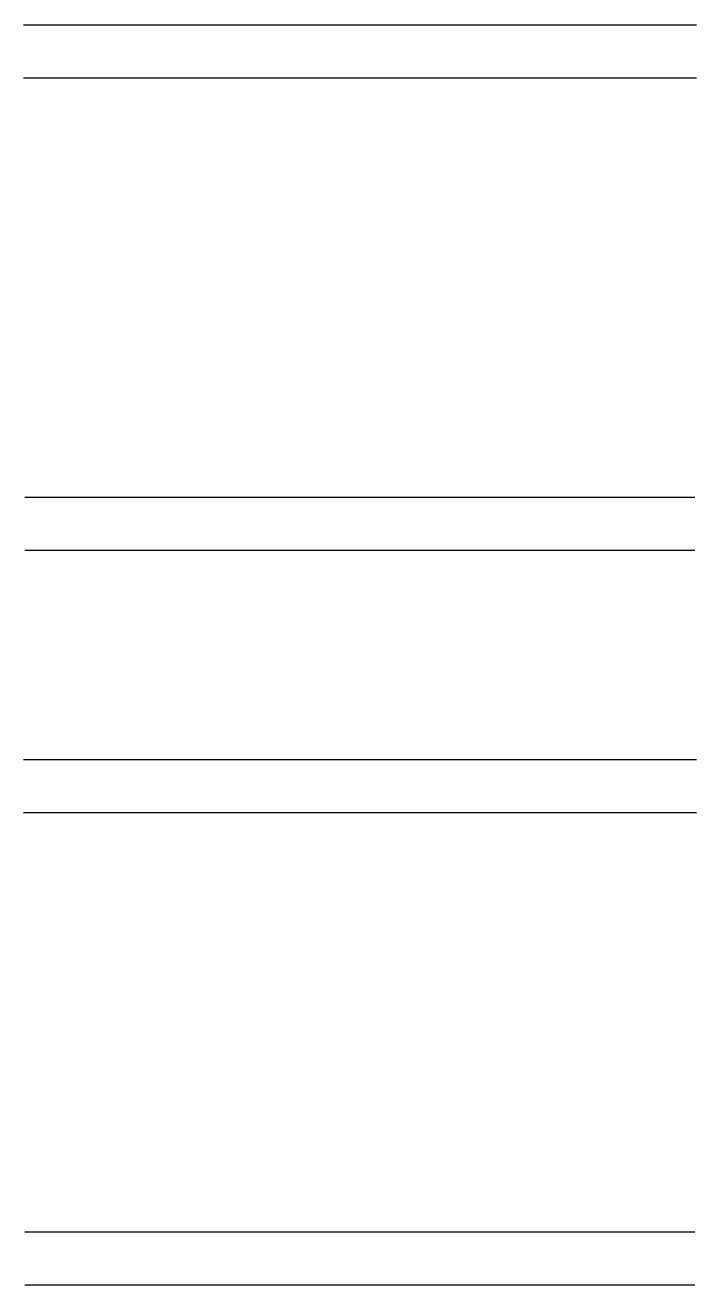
# Model space of a CAD drawing. Header units: millimetres. Extents: x 3.6 to 95.4, y -173.7 to -129.2.
# Drawn here: x 49.5 to 72.45, y -172.8 to -129.6 of the extents above; entities that cross this region are included whole.
import ezdxf

# ---------------------------------------------------------------- set-up
doc = ezdxf.new("R2010")
doc.units = ezdxf.units.MM

msp = doc.modelspace()

# ---------------------------------------------------------------- linework, layer by layer
for points in [[(72.538, -129.6), (72.438, -129.6), (72.338, -129.6), (72.238, -129.6), (72.138, -129.6), (72.038, -129.6), (71.938, -129.6), (71.838, -129.6), (71.738, -129.6), (71.638, -129.6), (71.538, -129.6), (71.438, -129.6), (71.338, -129.6), (71.238, -129.6), (71.138, -129.6), (71.038, -129.6), (70.938, -129.6), (70.838, -129.6), (70.738, -129.6), (70.638, -129.6), (70.538, -129.6), (70.438, -129.6), (70.338, -129.6), (70.238, -129.6), (70.138, -129.6), (70.038, -129.6), (69.938, -129.6), (69.838, -129.6), (69.738, -129.6), (69.638, -129.6), (69.538, -129.6), (69.438, -129.6), (69.338, -129.6), (69.237, -129.6), (69.137, -129.6), (69.037, -129.6), (68.937, -129.6), (68.837, -129.6), (68.737, -129.6), (68.637, -129.6), (68.537, -129.6), (68.437, -129.6), (68.337, -129.6), (68.237, -129.6), (68.137, -129.6), (68.037, -129.6), (67.937, -129.6), (67.837, -129.6), (67.737, -129.6), (67.637, -129.6), (67.537, -129.6), (67.437, -129.6), (67.337, -129.6), (67.237, -129.6), (67.137, -129.6), (67.037, -129.6), (66.937, -129.6), (66.837, -129.6), (66.737, -129.6), (66.637, -129.6), (66.537, -129.6), (66.437, -129.6), (66.337, -129.6), (66.237, -129.6), (66.137, -129.6), (66.037, -129.6), (65.937, -129.6), (65.837, -129.6), (65.737, -129.6), (65.637, -129.6), (65.537, -129.6), (65.437, -129.6), (65.337, -129.6), (65.237, -129.6), (65.137, -129.6), (65.037, -129.6), (64.937, -129.6), (64.837, -129.6), (64.737, -129.6), (64.637, -129.6), (64.537, -129.6), (64.437, -129.6), (64.337, -129.6), (64.237, -129.6), (64.137, -129.6), (64.037, -129.6), (63.937, -129.6), (63.837, -129.6), (63.737, -129.6), (63.637, -129.6), (63.537, -129.6), (63.437, -129.6), (63.337, -129.6), (63.237, -129.6), (63.137, -129.6), (63.037, -129.6), (62.937, -129.6), (62.837, -129.6), (62.737, -129.6), (62.637, -129.6), (62.537, -129.6), (62.437, -129.6), (62.337, -129.6), (62.237, -129.6), (62.137, -129.6), (62.037, -129.6), (61.937, -129.6), (61.837, -129.6), (61.737, -129.6), (61.637, -129.6), (61.537, -129.6), (61.437, -129.6), (61.337, -129.6), (61.237, -129.6), (61.137, -129.6), (61.037, -129.6), (60.937, -129.6), (60.837, -129.6), (60.737, -129.6), (60.637, -129.6), (60.537, -129.6), (60.437, -129.6), (60.337, -129.6), (60.237, -129.6), (60.137, -129.6), (60.037, -129.6), (59.937, -129.6), (59.837, -129.6), (59.737, -129.6), (59.637, -129.6), (59.537, -129.6), (59.437, -129.6), (59.337, -129.6), (59.237, -129.6), (59.137, -129.6), (59.037, -129.6), (58.937, -129.6), (58.837, -129.6), (58.737, -129.6), (58.637, -129.6), (58.537, -129.6), (58.437, -129.6), (58.337, -129.6), (58.237, -129.6), (58.137, -129.6), (58.037, -129.6), (57.937, -129.6), (57.837, -129.6), (57.737, -129.6), (57.637, -129.6), (57.537, -129.6), (57.437, -129.6), (57.337, -129.6), (57.237, -129.6), (57.137, -129.6), (57.037, -129.6), (56.937, -129.6), (56.837, -129.6), (56.737, -129.6), (56.637, -129.6), (56.537, -129.6), (56.437, -129.6), (56.337, -129.6), (56.237, -129.6), (56.137, -129.6), (56.037, -129.6), (55.937, -129.6), (55.837, -129.6), (55.737, -129.6), (55.637, -129.6), (55.537, -129.6), (55.437, -129.6), (55.337, -129.6), (55.237, -129.6), (55.137, -129.6), (55.037, -129.6), (54.937, -129.6), (54.837, -129.6), (54.737, -129.6), (54.637, -129.6), (54.537, -129.6), (54.437, -129.6), (54.337, -129.6), (54.237, -129.6), (54.137, -129.6), (54.037, -129.6), (53.937, -129.6), (53.837, -129.6), (53.737, -129.6), (53.637, -129.6), (53.537, -129.6), (53.437, -129.6), (53.337, -129.6), (53.237, -129.6), (53.137, -129.6), (53.037, -129.6), (52.937, -129.6), (52.837, -129.6), (52.737, -129.6), (52.637, -129.6), (52.537, -129.6), (52.437, -129.6), (52.337, -129.6), (52.237, -129.6), (52.137, -129.6), (52.037, -129.6), (51.937, -129.6), (51.837, -129.6), (51.737, -129.6), (51.637, -129.6), (51.537, -129.6), (51.437, -129.6), (51.337, -129.6), (51.237, -129.6), (51.137, -129.6), (51.037, -129.6), (50.937, -129.6), (50.837, -129.6), (50.737, -129.6), (50.637, -129.6), (50.537, -129.6), (50.437, -129.6), (50.337, -129.6), (50.237, -129.6), (50.137, -129.6), (50.037, -129.6), (49.937, -129.6), (49.837, -129.6), (49.737, -129.6), (49.637, -129.6), (49.537, -129.6), (49.437, -129.6)], [(49.437, -131.4), (49.538, -131.4), (49.638, -131.4), (49.738, -131.4), (49.838, -131.4), (49.938, -131.4), (50.038, -131.4), (50.138, -131.4), (50.238, -131.4), (50.338, -131.4), (50.438, -131.4), (50.538, -131.4), (50.638, -131.4), (50.738, -131.4), (50.838, -131.4), (50.938, -131.4), (51.038, -131.4), (51.138, -131.4), (51.238, -131.4), (51.338, -131.4), (51.438, -131.4), (51.538, -131.4), (51.638, -131.4), (51.738, -131.4), (51.838, -131.4), (51.938, -131.4), (52.038, -131.4), (52.138, -131.4), (52.238, -131.4), (52.338, -131.4), (52.438, -131.4), (52.538, -131.4), (52.638, -131.4), (52.738, -131.4), (52.838, -131.4), (52.938, -131.4), (53.038, -131.4), (53.138, -131.4), (53.238, -131.4), (53.338, -131.4), (53.438, -131.4), (53.538, -131.4), (53.638, -131.4), (53.738, -131.4), (53.838, -131.4), (53.938, -131.4), (54.038, -131.4), (54.138, -131.4), (54.238, -131.4), (54.338, -131.4), (54.438, -131.4), (54.538, -131.4), (54.638, -131.4), (54.738, -131.4), (54.838, -131.4), (54.938, -131.4), (55.038, -131.4), (55.138, -131.4), (55.238, -131.4), (55.338, -131.4), (55.438, -131.4), (55.538, -131.4), (55.638, -131.4), (55.738, -131.4), (55.838, -131.4), (55.938, -131.4), (56.038, -131.4), (56.138, -131.4), (56.238, -131.4), (56.338, -131.4), (56.438, -131.4), (56.538, -131.4), (56.638, -131.4), (56.738, -131.4), (56.838, -131.4), (56.938, -131.4), (57.038, -131.4), (57.138, -131.4), (57.238, -131.4), (57.338, -131.4), (57.438, -131.4), (57.538, -131.4), (57.638, -131.4), (57.738, -131.4), (57.838, -131.4), (57.938, -131.4), (58.038, -131.4), (58.138, -131.4), (58.238, -131.4), (58.338, -131.4), (58.438, -131.4), (58.538, -131.4), (58.638, -131.4), (58.738, -131.4), (58.838, -131.4), (58.938, -131.4), (59.038, -131.4), (59.138, -131.4), (59.238, -131.4), (59.338, -131.4), (59.438, -131.4), (59.538, -131.4), (59.638, -131.4), (59.738, -131.4), (59.838, -131.4), (59.938, -131.4), (60.038, -131.4), (60.138, -131.4), (60.238, -131.4), (60.338, -131.4), (60.438, -131.4), (60.538, -131.4), (60.638, -131.4), (60.738, -131.4), (60.838, -131.4), (60.938, -131.4), (61.038, -131.4), (61.138, -131.4), (61.238, -131.4), (61.338, -131.4), (61.438, -131.4), (61.538, -131.4), (61.638, -131.4), (61.738, -131.4), (61.838, -131.4), (61.938, -131.4), (62.038, -131.4), (62.138, -131.4), (62.238, -131.4), (62.338, -131.4), (62.438, -131.4), (62.538, -131.4), (62.638, -131.4), (62.738, -131.4), (62.838, -131.4), (62.938, -131.4), (63.038, -131.4), (63.138, -131.4), (63.238, -131.4), (63.338, -131.4), (63.438, -131.4), (63.538, -131.4), (63.638, -131.4), (63.738, -131.4), (63.838, -131.4), (63.938, -131.4), (64.038, -131.4), (64.138, -131.4), (64.238, -131.4), (64.338, -131.4), (64.438, -131.4), (64.538, -131.4), (64.638, -131.4), (64.738, -131.4), (64.838, -131.4), (64.938, -131.4), (65.038, -131.4), (65.138, -131.4), (65.238, -131.4), (65.338, -131.4), (65.438, -131.4), (65.538, -131.4), (65.638, -131.4), (65.738, -131.4), (65.838, -131.4), (65.938, -131.4), (66.038, -131.4), (66.138, -131.4), (66.238, -131.4), (66.338, -131.4), (66.438, -131.4), (66.538, -131.4), (66.638, -131.4), (66.738, -131.4), (66.838, -131.4), (66.938, -131.4), (67.038, -131.4), (67.138, -131.4), (67.238, -131.4), (67.338, -131.4), (67.438, -131.4), (67.538, -131.4), (67.638, -131.4), (67.738, -131.4), (67.838, -131.4), (67.938, -131.4), (68.038, -131.4), (68.138, -131.4), (68.238, -131.4), (68.338, -131.4), (68.438, -131.4), (68.538, -131.4), (68.638, -131.4), (68.738, -131.4), (68.838, -131.4), (68.938, -131.4), (69.038, -131.4), (69.138, -131.4), (69.238, -131.4), (69.338, -131.4), (69.438, -131.4), (69.538, -131.4), (69.638, -131.4), (69.738, -131.4), (69.838, -131.4), (69.938, -131.4), (70.038, -131.4), (70.138, -131.4), (70.238, -131.4), (70.338, -131.4), (70.438, -131.4), (70.538, -131.4), (70.638, -131.4), (70.738, -131.4), (70.838, -131.4), (70.938, -131.4), (71.038, -131.4), (71.138, -131.4), (71.238, -131.4), (71.338, -131.4), (71.438, -131.4), (71.538, -131.4), (71.638, -131.4), (71.738, -131.4), (71.838, -131.4), (71.938, -131.4), (72.038, -131.4), (72.138, -131.4), (72.238, -131.4), (72.338, -131.4), (72.438, -131.4), (72.538, -131.4)], [(72.488, -145.8), (72.388, -145.8), (72.288, -145.8), (72.188, -145.8), (72.088, -145.8), (71.988, -145.8), (71.888, -145.8), (71.788, -145.8), (71.688, -145.8), (71.588, -145.8), (71.488, -145.8), (71.388, -145.8), (71.288, -145.8), (71.188, -145.8), (71.088, -145.8), (70.988, -145.8), (70.888, -145.8), (70.788, -145.8), (70.688, -145.8), (70.588, -145.8), (70.488, -145.8), (70.388, -145.8), (70.288, -145.8), (70.188, -145.8), (70.088, -145.8), (69.988, -145.8), (69.888, -145.8), (69.788, -145.8), (69.688, -145.8), (69.588, -145.8), (69.488, -145.8), (69.388, -145.8), (69.288, -145.8), (69.188, -145.8), (69.088, -145.8), (68.988, -145.8), (68.888, -145.8), (68.788, -145.8), (68.688, -145.8), (68.588, -145.8), (68.488, -145.8), (68.388, -145.8), (68.288, -145.8), (68.188, -145.8), (68.088, -145.8), (67.988, -145.8), (67.888, -145.8), (67.788, -145.8), (67.688, -145.8), (67.588, -145.8), (67.488, -145.8), (67.388, -145.8), (67.288, -145.8), (67.188, -145.8), (67.088, -145.8), (66.988, -145.8), (66.888, -145.8), (66.788, -145.8), (66.688, -145.8), (66.588, -145.8), (66.488, -145.8), (66.388, -145.8), (66.288, -145.8), (66.188, -145.8), (66.088, -145.8), (65.988, -145.8), (65.888, -145.8), (65.788, -145.8), (65.688, -145.8), (65.588, -145.8), (65.488, -145.8), (65.388, -145.8), (65.288, -145.8), (65.188, -145.8), (65.088, -145.8), (64.988, -145.8), (64.888, -145.8), (64.788, -145.8), (64.688, -145.8), (64.588, -145.8), (64.488, -145.8), (64.388, -145.8), (64.288, -145.8), (64.188, -145.8), (64.088, -145.8), (63.988, -145.8), (63.888, -145.8), (63.788, -145.8), (63.688, -145.8), (63.588, -145.8), (63.488, -145.8), (63.388, -145.8), (63.288, -145.8), (63.188, -145.8), (63.088, -145.8), (62.988, -145.8), (62.888, -145.8), (62.788, -145.8), (62.688, -145.8), (62.588, -145.8), (62.488, -145.8), (62.388, -145.8), (62.288, -145.8), (62.188, -145.8), (62.088, -145.8), (61.988, -145.8), (61.888, -145.8), (61.788, -145.8), (61.688, -145.8), (61.588, -145.8), (61.488, -145.8), (61.388, -145.8), (61.288, -145.8), (61.188, -145.8), (61.088, -145.8), (60.988, -145.8), (60.888, -145.8), (60.788, -145.8), (60.688, -145.8), (60.588, -145.8), (60.488, -145.8), (60.388, -145.8), (60.287, -145.8), (60.187, -145.8), (60.087, -145.8), (59.987, -145.8), (59.887, -145.8), (59.787, -145.8), (59.687, -145.8), (59.587, -145.8), (59.487, -145.8), (59.387, -145.8), (59.287, -145.8), (59.187, -145.8), (59.087, -145.8), (58.987, -145.8), (58.887, -145.8), (58.787, -145.8), (58.687, -145.8), (58.587, -145.8), (58.487, -145.8), (58.387, -145.8), (58.287, -145.8), (58.187, -145.8), (58.087, -145.8), (57.987, -145.8), (57.887, -145.8), (57.787, -145.8), (57.687, -145.8), (57.587, -145.8), (57.487, -145.8), (57.387, -145.8), (57.287, -145.8), (57.187, -145.8), (57.087, -145.8), (56.987, -145.8), (56.887, -145.8), (56.787, -145.8), (56.687, -145.8), (56.587, -145.8), (56.487, -145.8), (56.387, -145.8), (56.287, -145.8), (56.187, -145.8), (56.087, -145.8), (55.987, -145.8), (55.887, -145.8), (55.787, -145.8), (55.687, -145.8), (55.587, -145.8), (55.487, -145.8), (55.387, -145.8), (55.287, -145.8), (55.187, -145.8), (55.087, -145.8), (54.987, -145.8), (54.887, -145.8), (54.787, -145.8), (54.687, -145.8), (54.587, -145.8), (54.487, -145.8), (54.387, -145.8), (54.287, -145.8), (54.187, -145.8), (54.087, -145.8), (53.987, -145.8), (53.887, -145.8), (53.787, -145.8), (53.687, -145.8), (53.587, -145.8), (53.487, -145.8), (53.387, -145.8), (53.287, -145.8), (53.187, -145.8), (53.087, -145.8), (52.987, -145.8), (52.887, -145.8), (52.787, -145.8), (52.687, -145.8), (52.587, -145.8), (52.487, -145.8), (52.387, -145.8), (52.287, -145.8), (52.187, -145.8), (52.087, -145.8), (51.987, -145.8), (51.887, -145.8), (51.787, -145.8), (51.687, -145.8), (51.587, -145.8), (51.487, -145.8), (51.387, -145.8), (51.287, -145.8), (51.187, -145.8), (51.087, -145.8), (50.987, -145.8), (50.887, -145.8), (50.787, -145.8), (50.687, -145.8), (50.587, -145.8), (50.487, -145.8), (50.387, -145.8), (50.287, -145.8), (50.187, -145.8), (50.087, -145.8), (49.987, -145.8), (49.887, -145.8), (49.787, -145.8), (49.687, -145.8), (49.587, -145.8), (49.487, -145.8)], [(49.487, -147.6), (49.587, -147.6), (49.687, -147.6), (49.787, -147.6), (49.887, -147.6), (49.987, -147.6), (50.087, -147.6), (50.187, -147.6), (50.287, -147.6), (50.387, -147.6), (50.487, -147.6), (50.587, -147.6), (50.687, -147.6), (50.787, -147.6), (50.887, -147.6), (50.987, -147.6), (51.087, -147.6), (51.187, -147.6), (51.287, -147.6), (51.387, -147.6), (51.487, -147.6), (51.587, -147.6), (51.687, -147.6), (51.787, -147.6), (51.887, -147.6), (51.987, -147.6), (52.087, -147.6), (52.187, -147.6), (52.287, -147.6), (52.387, -147.6), (52.487, -147.6), (52.587, -147.6), (52.687, -147.6), (52.787, -147.6), (52.887, -147.6), (52.987, -147.6), (53.087, -147.6), (53.187, -147.6), (53.287, -147.6), (53.387, -147.6), (53.487, -147.6), (53.587, -147.6), (53.687, -147.6), (53.787, -147.6), (53.887, -147.6), (53.987, -147.6), (54.087, -147.6), (54.187, -147.6), (54.287, -147.6), (54.387, -147.6), (54.487, -147.6), (54.587, -147.6), (54.687, -147.6), (54.787, -147.6), (54.887, -147.6), (54.987, -147.6), (55.087, -147.6), (55.187, -147.6), (55.287, -147.6), (55.387, -147.6), (55.487, -147.6), (55.587, -147.6), (55.687, -147.6), (55.787, -147.6), (55.887, -147.6), (55.987, -147.6), (56.087, -147.6), (56.187, -147.6), (56.287, -147.6), (56.387, -147.6), (56.487, -147.6), (56.587, -147.6), (56.687, -147.6), (56.787, -147.6), (56.887, -147.6), (56.987, -147.6), (57.087, -147.6), (57.187, -147.6), (57.287, -147.6), (57.387, -147.6), (57.487, -147.6), (57.587, -147.6), (57.687, -147.6), (57.787, -147.6), (57.887, -147.6), (57.987, -147.6), (58.087, -147.6), (58.187, -147.6), (58.287, -147.6), (58.387, -147.6), (58.487, -147.6), (58.588, -147.6), (58.688, -147.6), (58.788, -147.6), (58.888, -147.6), (58.988, -147.6), (59.088, -147.6), (59.188, -147.6), (59.288, -147.6), (59.388, -147.6), (59.488, -147.6), (59.588, -147.6), (59.688, -147.6), (59.788, -147.6), (59.888, -147.6), (59.988, -147.6), (60.088, -147.6), (60.188, -147.6), (60.288, -147.6), (60.388, -147.6), (60.488, -147.6), (60.588, -147.6), (60.688, -147.6), (60.788, -147.6), (60.888, -147.6), (60.988, -147.6), (61.088, -147.6), (61.188, -147.6), (61.288, -147.6), (61.388, -147.6), (61.488, -147.6), (61.588, -147.6), (61.688, -147.6), (61.788, -147.6), (61.888, -147.6), (61.988, -147.6), (62.088, -147.6), (62.188, -147.6), (62.288, -147.6), (62.388, -147.6), (62.488, -147.6), (62.588, -147.6), (62.688, -147.6), (62.788, -147.6), (62.888, -147.6), (62.988, -147.6), (63.088, -147.6), (63.188, -147.6), (63.288, -147.6), (63.388, -147.6), (63.488, -147.6), (63.588, -147.6), (63.688, -147.6), (63.788, -147.6), (63.888, -147.6), (63.988, -147.6), (64.088, -147.6), (64.188, -147.6), (64.288, -147.6), (64.388, -147.6), (64.488, -147.6), (64.588, -147.6), (64.688, -147.6), (64.788, -147.6), (64.888, -147.6), (64.988, -147.6), (65.088, -147.6), (65.188, -147.6), (65.288, -147.6), (65.388, -147.6), (65.488, -147.6), (65.588, -147.6), (65.688, -147.6), (65.788, -147.6), (65.888, -147.6), (65.988, -147.6), (66.088, -147.6), (66.188, -147.6), (66.288, -147.6), (66.388, -147.6), (66.488, -147.6), (66.588, -147.6), (66.688, -147.6), (66.788, -147.6), (66.888, -147.6), (66.988, -147.6), (67.088, -147.6), (67.188, -147.6), (67.288, -147.6), (67.388, -147.6), (67.488, -147.6), (67.588, -147.6), (67.688, -147.6), (67.788, -147.6), (67.888, -147.6), (67.988, -147.6), (68.088, -147.6), (68.188, -147.6), (68.288, -147.6), (68.388, -147.6), (68.488, -147.6), (68.588, -147.6), (68.688, -147.6), (68.788, -147.6), (68.888, -147.6), (68.988, -147.6), (69.088, -147.6), (69.188, -147.6), (69.288, -147.6), (69.388, -147.6), (69.488, -147.6), (69.588, -147.6), (69.688, -147.6), (69.788, -147.6), (69.888, -147.6), (69.988, -147.6), (70.088, -147.6), (70.188, -147.6), (70.288, -147.6), (70.388, -147.6), (70.488, -147.6), (70.588, -147.6), (70.688, -147.6), (70.788, -147.6), (70.888, -147.6), (70.988, -147.6), (71.088, -147.6), (71.188, -147.6), (71.288, -147.6), (71.388, -147.6), (71.488, -147.6), (71.588, -147.6), (71.688, -147.6), (71.788, -147.6), (71.888, -147.6), (71.988, -147.6), (72.088, -147.6), (72.188, -147.6), (72.288, -147.6), (72.388, -147.6), (72.488, -147.6)], [(72.538, -154.8), (72.438, -154.8), (72.338, -154.8), (72.238, -154.8), (72.138, -154.8), (72.038, -154.8), (71.938, -154.8), (71.838, -154.8), (71.738, -154.8), (71.638, -154.8), (71.538, -154.8), (71.438, -154.8), (71.338, -154.8), (71.238, -154.8), (71.138, -154.8), (71.037, -154.8), (70.937, -154.8), (70.837, -154.8), (70.737, -154.8), (70.637, -154.8), (70.537, -154.8), (70.437, -154.8), (70.337, -154.8), (70.237, -154.8), (70.137, -154.8), (70.037, -154.8), (69.937, -154.8), (69.837, -154.8), (69.737, -154.8), (69.637, -154.8), (69.537, -154.8), (69.437, -154.8), (69.337, -154.8), (69.237, -154.8), (69.137, -154.8), (69.037, -154.8), (68.937, -154.8), (68.837, -154.8), (68.737, -154.8), (68.637, -154.8), (68.537, -154.8), (68.437, -154.8), (68.337, -154.8), (68.237, -154.8), (68.137, -154.8), (68.037, -154.8), (67.937, -154.8), (67.837, -154.8), (67.737, -154.8), (67.637, -154.8), (67.537, -154.8), (67.437, -154.8), (67.337, -154.8), (67.237, -154.8), (67.137, -154.8), (67.037, -154.8), (66.937, -154.8), (66.837, -154.8), (66.737, -154.8), (66.637, -154.8), (66.537, -154.8), (66.437, -154.8), (66.337, -154.8), (66.237, -154.8), (66.137, -154.8), (66.037, -154.8), (65.937, -154.8), (65.837, -154.8), (65.737, -154.8), (65.637, -154.8), (65.537, -154.8), (65.437, -154.8), (65.337, -154.8), (65.237, -154.8), (65.137, -154.8), (65.037, -154.8), (64.937, -154.8), (64.837, -154.8), (64.737, -154.8), (64.637, -154.8), (64.537, -154.8), (64.437, -154.8), (64.337, -154.8), (64.237, -154.8), (64.137, -154.8), (64.037, -154.8), (63.937, -154.8), (63.837, -154.8), (63.737, -154.8), (63.637, -154.8), (63.537, -154.8), (63.437, -154.8), (63.337, -154.8), (63.237, -154.8), (63.137, -154.8), (63.037, -154.8), (62.937, -154.8), (62.837, -154.8), (62.737, -154.8), (62.637, -154.8), (62.537, -154.8), (62.437, -154.8), (62.337, -154.8), (62.237, -154.8), (62.137, -154.8), (62.037, -154.8), (61.937, -154.8), (61.837, -154.8), (61.737, -154.8), (61.637, -154.8), (61.537, -154.8), (61.437, -154.8), (61.337, -154.8), (61.237, -154.8), (61.137, -154.8), (61.037, -154.8), (60.937, -154.8), (60.837, -154.8), (60.737, -154.8), (60.637, -154.8), (60.537, -154.8), (60.437, -154.8), (60.337, -154.8), (60.237, -154.8), (60.137, -154.8), (60.037, -154.8), (59.937, -154.8), (59.837, -154.8), (59.737, -154.8), (59.637, -154.8), (59.537, -154.8), (59.437, -154.8), (59.337, -154.8), (59.237, -154.8), (59.137, -154.8), (59.037, -154.8), (58.937, -154.8), (58.837, -154.8), (58.737, -154.8), (58.637, -154.8), (58.537, -154.8), (58.437, -154.8), (58.337, -154.8), (58.237, -154.8), (58.137, -154.8), (58.037, -154.8), (57.937, -154.8), (57.837, -154.8), (57.737, -154.8), (57.637, -154.8), (57.537, -154.8), (57.437, -154.8), (57.337, -154.8), (57.237, -154.8), (57.137, -154.8), (57.037, -154.8), (56.937, -154.8), (56.837, -154.8), (56.737, -154.8), (56.637, -154.8), (56.537, -154.8), (56.437, -154.8), (56.337, -154.8), (56.237, -154.8), (56.137, -154.8), (56.037, -154.8), (55.937, -154.8), (55.837, -154.8), (55.737, -154.8), (55.637, -154.8), (55.537, -154.8), (55.437, -154.8), (55.337, -154.8), (55.237, -154.8), (55.137, -154.8), (55.037, -154.8), (54.937, -154.8), (54.837, -154.8), (54.737, -154.8), (54.637, -154.8), (54.537, -154.8), (54.437, -154.8), (54.337, -154.8), (54.237, -154.8), (54.137, -154.8), (54.037, -154.8), (53.937, -154.8), (53.837, -154.8), (53.737, -154.8), (53.637, -154.8), (53.537, -154.8), (53.437, -154.8), (53.337, -154.8), (53.237, -154.8), (53.137, -154.8), (53.037, -154.8), (52.937, -154.8), (52.837, -154.8), (52.737, -154.8), (52.637, -154.8), (52.537, -154.8), (52.437, -154.8), (52.337, -154.8), (52.237, -154.8), (52.137, -154.8), (52.037, -154.8), (51.937, -154.8), (51.837, -154.8), (51.737, -154.8), (51.637, -154.8), (51.537, -154.8), (51.437, -154.8), (51.337, -154.8), (51.237, -154.8), (51.137, -154.8), (51.037, -154.8), (50.937, -154.8), (50.837, -154.8), (50.737, -154.8), (50.637, -154.8), (50.537, -154.8), (50.437, -154.8), (50.337, -154.8), (50.237, -154.8), (50.137, -154.8), (50.037, -154.8), (49.937, -154.8), (49.837, -154.8), (49.737, -154.8), (49.637, -154.8), (49.537, -154.8), (49.437, -154.8)], [(49.437, -156.6), (49.537, -156.6), (49.637, -156.6), (49.737, -156.6), (49.837, -156.6), (49.937, -156.6), (50.037, -156.6), (50.137, -156.6), (50.237, -156.6), (50.337, -156.6), (50.437, -156.6), (50.537, -156.6), (50.637, -156.6), (50.737, -156.6), (50.837, -156.6), (50.937, -156.6), (51.037, -156.6), (51.137, -156.6), (51.237, -156.6), (51.338, -156.6), (51.438, -156.6), (51.538, -156.6), (51.638, -156.6), (51.738, -156.6), (51.838, -156.6), (51.938, -156.6), (52.038, -156.6), (52.138, -156.6), (52.238, -156.6), (52.338, -156.6), (52.438, -156.6), (52.538, -156.6), (52.638, -156.6), (52.738, -156.6), (52.838, -156.6), (52.938, -156.6), (53.038, -156.6), (53.138, -156.6), (53.238, -156.6), (53.338, -156.6), (53.438, -156.6), (53.538, -156.6), (53.638, -156.6), (53.738, -156.6), (53.838, -156.6), (53.938, -156.6), (54.038, -156.6), (54.138, -156.6), (54.238, -156.6), (54.338, -156.6), (54.438, -156.6), (54.538, -156.6), (54.638, -156.6), (54.738, -156.6), (54.838, -156.6), (54.938, -156.6), (55.038, -156.6), (55.138, -156.6), (55.238, -156.6), (55.338, -156.6), (55.438, -156.6), (55.538, -156.6), (55.638, -156.6), (55.738, -156.6), (55.838, -156.6), (55.938, -156.6), (56.038, -156.6), (56.138, -156.6), (56.238, -156.6), (56.338, -156.6), (56.438, -156.6), (56.538, -156.6), (56.638, -156.6), (56.738, -156.6), (56.838, -156.6), (56.938, -156.6), (57.038, -156.6), (57.138, -156.6), (57.238, -156.6), (57.338, -156.6), (57.438, -156.6), (57.538, -156.6), (57.638, -156.6), (57.738, -156.6), (57.838, -156.6), (57.938, -156.6), (58.038, -156.6), (58.138, -156.6), (58.238, -156.6), (58.338, -156.6), (58.438, -156.6), (58.538, -156.6), (58.638, -156.6), (58.738, -156.6), (58.838, -156.6), (58.938, -156.6), (59.038, -156.6), (59.138, -156.6), (59.238, -156.6), (59.338, -156.6), (59.438, -156.6), (59.538, -156.6), (59.638, -156.6), (59.738, -156.6), (59.838, -156.6), (59.938, -156.6), (60.038, -156.6), (60.138, -156.6), (60.238, -156.6), (60.338, -156.6), (60.438, -156.6), (60.538, -156.6), (60.638, -156.6), (60.738, -156.6), (60.838, -156.6), (60.938, -156.6), (61.038, -156.6), (61.138, -156.6), (61.238, -156.6), (61.338, -156.6), (61.438, -156.6), (61.538, -156.6), (61.638, -156.6), (61.738, -156.6), (61.838, -156.6), (61.938, -156.6), (62.038, -156.6), (62.138, -156.6), (62.238, -156.6), (62.338, -156.6), (62.438, -156.6), (62.538, -156.6), (62.638, -156.6), (62.738, -156.6), (62.838, -156.6), (62.938, -156.6), (63.038, -156.6), (63.138, -156.6), (63.238, -156.6), (63.338, -156.6), (63.438, -156.6), (63.538, -156.6), (63.638, -156.6), (63.738, -156.6), (63.838, -156.6), (63.938, -156.6), (64.038, -156.6), (64.138, -156.6), (64.238, -156.6), (64.338, -156.6), (64.438, -156.6), (64.538, -156.6), (64.638, -156.6), (64.738, -156.6), (64.838, -156.6), (64.938, -156.6), (65.038, -156.6), (65.138, -156.6), (65.238, -156.6), (65.338, -156.6), (65.438, -156.6), (65.538, -156.6), (65.638, -156.6), (65.738, -156.6), (65.838, -156.6), (65.938, -156.6), (66.038, -156.6), (66.138, -156.6), (66.238, -156.6), (66.338, -156.6), (66.438, -156.6), (66.538, -156.6), (66.638, -156.6), (66.738, -156.6), (66.838, -156.6), (66.938, -156.6), (67.038, -156.6), (67.138, -156.6), (67.238, -156.6), (67.338, -156.6), (67.438, -156.6), (67.538, -156.6), (67.638, -156.6), (67.738, -156.6), (67.838, -156.6), (67.938, -156.6), (68.038, -156.6), (68.138, -156.6), (68.238, -156.6), (68.338, -156.6), (68.438, -156.6), (68.538, -156.6), (68.638, -156.6), (68.738, -156.6), (68.838, -156.6), (68.938, -156.6), (69.038, -156.6), (69.138, -156.6), (69.238, -156.6), (69.338, -156.6), (69.438, -156.6), (69.538, -156.6), (69.638, -156.6), (69.738, -156.6), (69.838, -156.6), (69.938, -156.6), (70.038, -156.6), (70.138, -156.6), (70.238, -156.6), (70.338, -156.6), (70.438, -156.6), (70.538, -156.6), (70.638, -156.6), (70.738, -156.6), (70.838, -156.6), (70.938, -156.6), (71.038, -156.6), (71.138, -156.6), (71.238, -156.6), (71.338, -156.6), (71.438, -156.6), (71.538, -156.6), (71.638, -156.6), (71.738, -156.6), (71.838, -156.6), (71.938, -156.6), (72.038, -156.6), (72.138, -156.6), (72.238, -156.6), (72.338, -156.6), (72.438, -156.6), (72.538, -156.6)], [(72.488, -171), (72.388, -171), (72.288, -171), (72.188, -171), (72.088, -171), (71.988, -171), (71.888, -171), (71.788, -171), (71.688, -171), (71.588, -171), (71.488, -171), (71.388, -171), (71.288, -171), (71.188, -171), (71.088, -171), (70.988, -171), (70.888, -171), (70.788, -171), (70.688, -171), (70.588, -171), (70.488, -171), (70.388, -171), (70.288, -171), (70.188, -171), (70.088, -171), (69.988, -171), (69.888, -171), (69.788, -171), (69.688, -171), (69.588, -171), (69.488, -171), (69.388, -171), (69.288, -171), (69.188, -171), (69.088, -171), (68.988, -171), (68.888, -171), (68.788, -171), (68.688, -171), (68.588, -171), (68.488, -171), (68.388, -171), (68.288, -171), (68.188, -171), (68.088, -171), (67.988, -171), (67.888, -171), (67.788, -171), (67.688, -171), (67.588, -171), (67.488, -171), (67.388, -171), (67.288, -171), (67.188, -171), (67.088, -171), (66.988, -171), (66.888, -171), (66.788, -171), (66.688, -171), (66.588, -171), (66.488, -171), (66.388, -171), (66.288, -171), (66.188, -171), (66.088, -171), (65.988, -171), (65.888, -171), (65.788, -171), (65.688, -171), (65.588, -171), (65.488, -171), (65.388, -171), (65.288, -171), (65.188, -171), (65.088, -171), (64.988, -171), (64.888, -171), (64.788, -171), (64.688, -171), (64.588, -171), (64.488, -171), (64.388, -171), (64.288, -171), (64.188, -171), (64.088, -171), (63.988, -171), (63.888, -171), (63.788, -171), (63.688, -171), (63.588, -171), (63.488, -171), (63.388, -171), (63.288, -171), (63.188, -171), (63.088, -171), (62.988, -171), (62.888, -171), (62.788, -171), (62.688, -171), (62.588, -171), (62.488, -171), (62.388, -171), (62.288, -171), (62.188, -171), (62.087, -171), (61.987, -171), (61.887, -171), (61.787, -171), (61.687, -171), (61.587, -171), (61.487, -171), (61.387, -171), (61.287, -171), (61.187, -171), (61.087, -171), (60.987, -171), (60.887, -171), (60.787, -171), (60.687, -171), (60.587, -171), (60.487, -171), (60.387, -171), (60.287, -171), (60.187, -171), (60.087, -171), (59.987, -171), (59.887, -171), (59.787, -171), (59.687, -171), (59.587, -171), (59.487, -171), (59.387, -171), (59.287, -171), (59.187, -171), (59.087, -171), (58.987, -171), (58.887, -171), (58.787, -171), (58.687, -171), (58.587, -171), (58.487, -171), (58.387, -171), (58.287, -171), (58.187, -171), (58.087, -171), (57.987, -171), (57.887, -171), (57.787, -171), (57.687, -171), (57.587, -171), (57.487, -171), (57.387, -171), (57.287, -171), (57.187, -171), (57.087, -171), (56.987, -171), (56.887, -171), (56.787, -171), (56.687, -171), (56.587, -171), (56.487, -171), (56.387, -171), (56.287, -171), (56.187, -171), (56.087, -171), (55.987, -171), (55.887, -171), (55.787, -171), (55.687, -171), (55.587, -171), (55.487, -171), (55.387, -171), (55.287, -171), (55.187, -171), (55.087, -171), (54.987, -171), (54.887, -171), (54.787, -171), (54.687, -171), (54.587, -171), (54.487, -171), (54.387, -171), (54.287, -171), (54.187, -171), (54.087, -171), (53.987, -171), (53.887, -171), (53.787, -171), (53.687, -171), (53.587, -171), (53.487, -171), (53.387, -171), (53.287, -171), (53.187, -171), (53.087, -171), (52.987, -171), (52.887, -171), (52.787, -171), (52.687, -171), (52.587, -171), (52.487, -171), (52.387, -171), (52.287, -171), (52.187, -171), (52.087, -171), (51.987, -171), (51.887, -171), (51.787, -171), (51.687, -171), (51.587, -171), (51.487, -171), (51.387, -171), (51.287, -171), (51.187, -171), (51.087, -171), (50.987, -171), (50.887, -171), (50.787, -171), (50.687, -171), (50.587, -171), (50.487, -171), (50.387, -171), (50.287, -171), (50.187, -171), (50.087, -171), (49.987, -171), (49.887, -171), (49.787, -171), (49.687, -171), (49.587, -171), (49.487, -171)], [(49.487, -172.8), (49.587, -172.8), (49.687, -172.8), (49.787, -172.8), (49.887, -172.8), (49.987, -172.8), (50.087, -172.8), (50.187, -172.8), (50.287, -172.8), (50.387, -172.8), (50.487, -172.8), (50.587, -172.8), (50.687, -172.8), (50.787, -172.8), (50.887, -172.8), (50.987, -172.8), (51.087, -172.8), (51.187, -172.8), (51.287, -172.8), (51.387, -172.8), (51.487, -172.8), (51.587, -172.8), (51.687, -172.8), (51.787, -172.8), (51.887, -172.8), (51.987, -172.8), (52.087, -172.8), (52.187, -172.8), (52.287, -172.8), (52.387, -172.8), (52.487, -172.8), (52.587, -172.8), (52.687, -172.8), (52.787, -172.8), (52.887, -172.8), (52.987, -172.8), (53.087, -172.8), (53.187, -172.8), (53.287, -172.8), (53.387, -172.8), (53.487, -172.8), (53.587, -172.8), (53.687, -172.8), (53.787, -172.8), (53.887, -172.8), (53.987, -172.8), (54.087, -172.8), (54.187, -172.8), (54.287, -172.8), (54.387, -172.8), (54.487, -172.8), (54.587, -172.8), (54.687, -172.8), (54.787, -172.8), (54.887, -172.8), (54.987, -172.8), (55.087, -172.8), (55.187, -172.8), (55.287, -172.8), (55.387, -172.8), (55.487, -172.8), (55.587, -172.8), (55.687, -172.8), (55.787, -172.8), (55.887, -172.8), (55.987, -172.8), (56.087, -172.8), (56.187, -172.8), (56.287, -172.8), (56.387, -172.8), (56.487, -172.8), (56.587, -172.8), (56.687, -172.8), (56.787, -172.8), (56.887, -172.8), (56.987, -172.8), (57.087, -172.8), (57.187, -172.8), (57.287, -172.8), (57.387, -172.8), (57.487, -172.8), (57.587, -172.8), (57.687, -172.8), (57.787, -172.8), (57.887, -172.8), (57.987, -172.8), (58.087, -172.8), (58.187, -172.8), (58.287, -172.8), (58.387, -172.8), (58.487, -172.8), (58.587, -172.8), (58.687, -172.8), (58.787, -172.8), (58.887, -172.8), (58.987, -172.8), (59.087, -172.8), (59.187, -172.8), (59.287, -172.8), (59.387, -172.8), (59.487, -172.8), (59.587, -172.8), (59.687, -172.8), (59.787, -172.8), (59.887, -172.8), (59.987, -172.8), (60.087, -172.8), (60.187, -172.8), (60.287, -172.8), (60.388, -172.8), (60.488, -172.8), (60.588, -172.8), (60.688, -172.8), (60.788, -172.8), (60.888, -172.8), (60.988, -172.8), (61.088, -172.8), (61.188, -172.8), (61.288, -172.8), (61.388, -172.8), (61.488, -172.8), (61.588, -172.8), (61.688, -172.8), (61.788, -172.8), (61.888, -172.8), (61.988, -172.8), (62.088, -172.8), (62.188, -172.8), (62.288, -172.8), (62.388, -172.8), (62.488, -172.8), (62.588, -172.8), (62.688, -172.8), (62.788, -172.8), (62.888, -172.8), (62.988, -172.8), (63.088, -172.8), (63.188, -172.8), (63.288, -172.8), (63.388, -172.8), (63.488, -172.8), (63.588, -172.8), (63.688, -172.8), (63.788, -172.8), (63.888, -172.8), (63.988, -172.8), (64.088, -172.8), (64.188, -172.8), (64.288, -172.8), (64.388, -172.8), (64.488, -172.8), (64.588, -172.8), (64.688, -172.8), (64.788, -172.8), (64.888, -172.8), (64.988, -172.8), (65.088, -172.8), (65.188, -172.8), (65.288, -172.8), (65.388, -172.8), (65.488, -172.8), (65.588, -172.8), (65.688, -172.8), (65.788, -172.8), (65.888, -172.8), (65.988, -172.8), (66.088, -172.8), (66.188, -172.8), (66.288, -172.8), (66.388, -172.8), (66.488, -172.8), (66.588, -172.8), (66.688, -172.8), (66.788, -172.8), (66.888, -172.8), (66.988, -172.8), (67.088, -172.8), (67.188, -172.8), (67.288, -172.8), (67.388, -172.8), (67.488, -172.8), (67.588, -172.8), (67.688, -172.8), (67.788, -172.8), (67.888, -172.8), (67.988, -172.8), (68.088, -172.8), (68.188, -172.8), (68.288, -172.8), (68.388, -172.8), (68.488, -172.8), (68.588, -172.8), (68.688, -172.8), (68.788, -172.8), (68.888, -172.8), (68.988, -172.8), (69.088, -172.8), (69.188, -172.8), (69.288, -172.8), (69.388, -172.8), (69.488, -172.8), (69.588, -172.8), (69.688, -172.8), (69.788, -172.8), (69.888, -172.8), (69.988, -172.8), (70.088, -172.8), (70.188, -172.8), (70.288, -172.8), (70.388, -172.8), (70.488, -172.8), (70.588, -172.8), (70.688, -172.8), (70.788, -172.8), (70.888, -172.8), (70.988, -172.8), (71.088, -172.8), (71.188, -172.8), (71.288, -172.8), (71.388, -172.8), (71.488, -172.8), (71.588, -172.8), (71.688, -172.8), (71.788, -172.8), (71.888, -172.8), (71.988, -172.8), (72.088, -172.8), (72.188, -172.8), (72.288, -172.8), (72.388, -172.8), (72.488, -172.8)]]:
    msp.add_lwpolyline(points)

doc.saveas('drawing.dxf')
